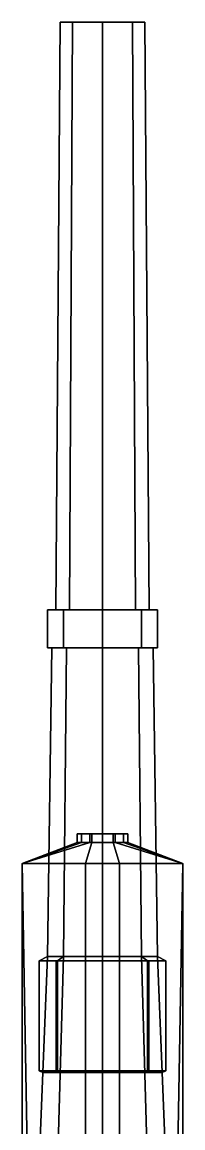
# Model space of a CAD drawing. Header units: millimetres. Extents: x -1.3 to 1.3, y -4.2 to 7.3.
# Drawn here: x -0.19 to 0.19, y 0.665 to 3.28 of the extents above; entities that cross this region are included whole.
import ezdxf

# ---------------------------------------------------------------- set-up
doc = ezdxf.new("R2010")
doc.units = ezdxf.units.MM
doc.layers.add('gun', color=1, linetype='Continuous')
doc.layers.add('sleeve', color=5, linetype='Continuous')

msp = doc.modelspace()

# ---------------------------------------------------------------- linework, layer by layer
at = {"layer": 'gun'}
for points in [[(-0.0707, 3.28, 1.5207), (-0.1, 3.28, 1.45), (-0.11, 1.89, 1.45), (-0.0778, 1.89, 1.5278)], [(-0.1, 3.28, 1.45), (-0.0707, 3.28, 1.3793), (-0.0778, 1.89, 1.3722), (-0.11, 1.89, 1.45)], [(0.0707, 3.28, 1.5207), (-0.1, 3.28, 1.45), (-0.0707, 3.28, 1.5207), (0, 3.28, 1.55)], [(0.1, 3.28, 1.45), (-0.0707, 3.28, 1.3793), (-0.1, 3.28, 1.45), (0.0707, 3.28, 1.5207)], [(0, 3.28, 1.55), (-0.0707, 3.28, 1.5207), (-0.0778, 1.89, 1.5278), (0, 1.89, 1.56)], [(-0.0707, 3.28, 1.3793), (0, 3.28, 1.35), (0, 1.89, 1.34), (-0.0778, 1.89, 1.3722)], [(0.0707, 3.28, 1.3793), (0, 3.28, 1.35), (-0.0707, 3.28, 1.3793), (0.1, 3.28, 1.45)], [(0.0707, 3.28, 1.5207), (0, 3.28, 1.55), (0, 1.89, 1.56), (0.0778, 1.89, 1.5278)], [(0, 3.28, 1.35), (0.0707, 3.28, 1.3793), (0.0778, 1.89, 1.3722), (0, 1.89, 1.34)], [(0.1, 3.28, 1.45), (0.0707, 3.28, 1.5207), (0.0778, 1.89, 1.5278), (0.11, 1.89, 1.45)], [(0.0707, 3.28, 1.3793), (0.1, 3.28, 1.45), (0.11, 1.89, 1.45), (0.0778, 1.89, 1.3722)], [(-0.0919, 1.89, 1.5419), (-0.13, 1.89, 1.45), (-0.13, 1.8, 1.45), (-0.0919, 1.8, 1.5419)], [(-0.13, 1.89, 1.45), (-0.0919, 1.89, 1.3581), (-0.0919, 1.8, 1.3581), (-0.13, 1.8, 1.45)], [(-0.0778, 1.89, 1.5278), (-0.11, 1.89, 1.45), (-0.13, 1.89, 1.45), (-0.0919, 1.89, 1.5419)], [(-0.11, 1.89, 1.45), (-0.0778, 1.89, 1.3722), (-0.0919, 1.89, 1.3581), (-0.13, 1.89, 1.45)], [(0, 1.89, 1.58), (-0.0919, 1.89, 1.5419), (-0.0919, 1.8, 1.5419), (0, 1.8, 1.58)], [(-0.0919, 1.89, 1.3581), (0, 1.89, 1.32), (0, 1.8, 1.32), (-0.0919, 1.8, 1.3581)], [(0, 1.89, 1.56), (-0.0778, 1.89, 1.5278), (-0.0919, 1.89, 1.5419), (0, 1.89, 1.58)], [(-0.0778, 1.89, 1.3722), (0, 1.89, 1.34), (0, 1.89, 1.32), (-0.0919, 1.89, 1.3581)], [(0.0919, 1.89, 1.5419), (0, 1.89, 1.58), (0, 1.8, 1.58), (0.0919, 1.8, 1.5419)], [(0, 1.89, 1.32), (0.0919, 1.89, 1.3581), (0.0919, 1.8, 1.3581), (0, 1.8, 1.32)], [(0, 1.89, 1.34), (0.0778, 1.89, 1.3722), (0.0919, 1.89, 1.3581), (0, 1.89, 1.32)], [(0.0778, 1.89, 1.5278), (0, 1.89, 1.56), (0, 1.89, 1.58), (0.0919, 1.89, 1.5419)], [(0.0778, 1.89, 1.3722), (0.11, 1.89, 1.45), (0.13, 1.89, 1.45), (0.0919, 1.89, 1.3581)], [(0.11, 1.89, 1.45), (0.0778, 1.89, 1.5278), (0.0919, 1.89, 1.5419), (0.13, 1.89, 1.45)], [(0.13, 1.89, 1.45), (0.0919, 1.89, 1.5419), (0.0919, 1.8, 1.5419), (0.13, 1.8, 1.45)], [(0.0919, 1.89, 1.3581), (0.13, 1.89, 1.45), (0.13, 1.8, 1.45), (0.0919, 1.8, 1.3581)], [(-0.0849, 1.8, 1.5349), (-0.12, 1.8, 1.45), (-0.13, 1.07, 1.45), (-0.0919, 1.07, 1.5419)], [(-0.12, 1.8, 1.45), (-0.0849, 1.8, 1.3651), (-0.0919, 1.07, 1.3581), (-0.13, 1.07, 1.45)], [(-0.0919, 1.8, 1.5419), (-0.13, 1.8, 1.45), (-0.12, 1.8, 1.45), (-0.0849, 1.8, 1.5349)], [(-0.13, 1.8, 1.45), (-0.0919, 1.8, 1.3581), (-0.0849, 1.8, 1.3651), (-0.12, 1.8, 1.45)], [(0, 1.8, 1.57), (-0.0849, 1.8, 1.5349), (-0.0919, 1.07, 1.5419), (0, 1.07, 1.58)], [(-0.0849, 1.8, 1.3651), (0, 1.8, 1.33), (0, 1.07, 1.32), (-0.0919, 1.07, 1.3581)], [(0, 1.8, 1.58), (-0.0919, 1.8, 1.5419), (-0.0849, 1.8, 1.5349), (0, 1.8, 1.57)], [(-0.0919, 1.8, 1.3581), (0, 1.8, 1.32), (0, 1.8, 1.33), (-0.0849, 1.8, 1.3651)], [(0.0849, 1.8, 1.5349), (0, 1.8, 1.57), (0, 1.07, 1.58), (0.0919, 1.07, 1.5419)], [(0, 1.8, 1.33), (0.0849, 1.8, 1.3651), (0.0919, 1.07, 1.3581), (0, 1.07, 1.32)], [(0, 1.8, 1.32), (0.0919, 1.8, 1.3581), (0.0849, 1.8, 1.3651), (0, 1.8, 1.33)], [(0.0919, 1.8, 1.5419), (0, 1.8, 1.58), (0, 1.8, 1.57), (0.0849, 1.8, 1.5349)], [(0.12, 1.8, 1.45), (0.0849, 1.8, 1.5349), (0.0919, 1.07, 1.5419), (0.13, 1.07, 1.45)], [(0.0849, 1.8, 1.3651), (0.12, 1.8, 1.45), (0.13, 1.07, 1.45), (0.0919, 1.07, 1.3581)], [(0.0919, 1.8, 1.3581), (0.13, 1.8, 1.45), (0.12, 1.8, 1.45), (0.0849, 1.8, 1.3651)], [(0.13, 1.8, 1.45), (0.0919, 1.8, 1.5419), (0.0849, 1.8, 1.5349), (0.12, 1.8, 1.45)], [(-0.0919, 1.07, 1.5419), (-0.13, 1.07, 1.45), (-0.17, 0.07, 1.45), (-0.1202, 0.07, 1.5702)], [(-0.13, 1.07, 1.45), (-0.0919, 1.07, 1.3581), (-0.1202, 0.07, 1.3298), (-0.17, 0.07, 1.45)], [(0, 1.07, 1.58), (-0.0919, 1.07, 1.5419), (-0.1202, 0.07, 1.5702), (0, 0.07, 1.62)], [(-0.0919, 1.07, 1.3581), (0, 1.07, 1.32), (0, 0.07, 1.28), (-0.1202, 0.07, 1.3298)], [(0.0919, 1.07, 1.5419), (0, 1.07, 1.58), (0, 0.07, 1.62), (0.1202, 0.07, 1.5702)], [(0, 1.07, 1.32), (0.0919, 1.07, 1.3581), (0.1202, 0.07, 1.3298), (0, 0.07, 1.28)], [(0.13, 1.07, 1.45), (0.0919, 1.07, 1.5419), (0.1202, 0.07, 1.5702), (0.17, 0.07, 1.45)], [(0.0919, 1.07, 1.3581), (0.13, 1.07, 1.45), (0.17, 0.07, 1.45), (0.1202, 0.07, 1.3298)]]:
    msp.add_3dface(points, dxfattribs=at)
at = {"layer": 'sleeve'}
for points in [[(-0.03, 1.36, 1.232), (-0.06, 1.36, 1.18), (-0.06, 1.34, 1.18), (-0.03, 1.34, 1.232)], [(-0.06, 1.36, 1.18), (-0.03, 1.36, 1.128), (-0.03, 1.34, 1.128), (-0.06, 1.34, 1.18)], [(-0.06, 1.36, 1.18), (0.06, 1.36, 1.18), (0.03, 1.36, 1.128), (-0.03, 1.36, 1.128)], [(-0.03, 1.36, 1.232), (0.03, 1.36, 1.232), (0.06, 1.36, 1.18), (-0.06, 1.36, 1.18)], [(-0.025, 1.36, 1.0833), (-0.05, 1.36, 1.04), (-0.05, 1.34, 1.04), (-0.025, 1.34, 1.0833)], [(-0.05, 1.36, 1.04), (-0.025, 1.36, 0.9967), (-0.025, 1.34, 0.9967), (-0.05, 1.34, 1.04)], [(-0.05, 1.36, 1.04), (0.05, 1.36, 1.04), (0.025, 1.36, 0.9967), (-0.025, 1.36, 0.9967)], [(-0.025, 1.36, 1.0833), (0.025, 1.36, 1.0833), (0.05, 1.36, 1.04), (-0.05, 1.36, 1.04)], [(0.03, 1.36, 1.232), (-0.03, 1.36, 1.232), (-0.03, 1.34, 1.232), (0.03, 1.34, 1.232)], [(-0.03, 1.36, 1.128), (0.03, 1.36, 1.128), (0.03, 1.34, 1.128), (-0.03, 1.34, 1.128)], [(0.025, 1.36, 1.0833), (-0.025, 1.36, 1.0833), (-0.025, 1.34, 1.0833), (0.025, 1.34, 1.0833)], [(-0.025, 1.36, 0.9967), (0.025, 1.36, 0.9967), (0.025, 1.34, 0.9967), (-0.025, 1.34, 0.9967)], [(0.05, 1.36, 1.04), (0.025, 1.36, 1.0833), (0.025, 1.34, 1.0833), (0.05, 1.34, 1.04)], [(0.025, 1.36, 0.9967), (0.05, 1.36, 1.04), (0.05, 1.34, 1.04), (0.025, 1.34, 0.9967)], [(0.06, 1.36, 1.18), (0.03, 1.36, 1.232), (0.03, 1.34, 1.232), (0.06, 1.34, 1.18)], [(0.03, 1.36, 1.128), (0.06, 1.36, 1.18), (0.06, 1.34, 1.18), (0.03, 1.34, 1.128)], [(0.03, 1.34, 1.232), (-0.03, 1.34, 1.232), (-0.19, 1.29, 1.26), (0.19, 1.29, 1.26)], [(-0.03, 1.34, 1.232), (-0.06, 1.34, 1.18), (-0.19, 1.29, 1.26)], [(-0.05, 1.34, 1.04), (-0.19, 1.29, 1.11), (-0.19, 1.29, 1.26), (-0.06, 1.34, 1.18)], [(-0.05, 1.34, 1.04), (-0.025, 1.34, 0.9967), (-0.04, 1.29, 0.97), (-0.19, 1.29, 1.11)], [(-0.025, 1.34, 1.0833), (-0.05, 1.34, 1.04), (-0.06, 1.34, 1.18), (-0.03, 1.34, 1.128)], [(-0.025, 1.34, 0.9967), (0.025, 1.34, 0.9967), (0.04, 1.29, 0.97), (-0.04, 1.29, 0.97)], [(0.025, 1.34, 1.0833), (-0.025, 1.34, 1.0833), (-0.03, 1.34, 1.128), (0.03, 1.34, 1.128)], [(0.05, 1.34, 1.04), (0.025, 1.34, 1.0833), (0.03, 1.34, 1.128), (0.06, 1.34, 1.18)], [(0.025, 1.34, 0.9967), (0.05, 1.34, 1.04), (0.19, 1.29, 1.11), (0.04, 1.29, 0.97)], [(0.06, 1.34, 1.18), (0.03, 1.34, 1.232), (0.19, 1.29, 1.26)], [(0.19, 1.29, 1.11), (0.05, 1.34, 1.04), (0.06, 1.34, 1.18), (0.19, 1.29, 1.26)], [(-0.19, 1.29, 1.11), (-0.19, -1.59, 1.11), (-0.19, -1.76, 1.26), (-0.19, 1.29, 1.26)], [(-0.19, 1.29, 1.26), (-0.16, -0.42, 1.26), (0.16, -0.42, 1.26), (0.19, 1.29, 1.26)], [(-0.04, 1.29, 0.97), (-0.04, -1.33, 0.97), (-0.19, -1.59, 1.11), (-0.19, 1.29, 1.11)], [(-0.19, 1.29, 1.26), (-0.19, -1.76, 1.26), (-0.16, -1.76, 1.26), (-0.16, -0.42, 1.26)], [(0.04, 1.29, 0.97), (0.04, 0.19, 0.97), (-0.04, 0.19, 0.97), (-0.04, 1.29, 0.97)], [(0.19, -1.59, 1.11), (0.04, -1.33, 0.97), (0.04, 1.29, 0.97), (0.19, 1.29, 1.11)], [(0.16, -0.42, 1.26), (0.16, -1.76, 1.26), (0.19, -1.76, 1.26), (0.19, 1.29, 1.26)], [(0.19, -1.76, 1.26), (0.19, -1.59, 1.11), (0.19, 1.29, 1.11), (0.19, 1.29, 1.26)], [(-0.1061, 1.06, 1.3439), (-0.15, 1.06, 1.45), (-0.13, 1.07, 1.45), (-0.0919, 1.07, 1.3581)], [(-0.15, 1.06, 1.45), (-0.1061, 1.06, 1.5561), (-0.0919, 1.07, 1.5419), (-0.13, 1.07, 1.45)], [(-0.1061, 1.06, 1.5561), (-0.15, 1.06, 1.45), (-0.15, 0.8, 1.45), (-0.1061, 0.8, 1.5561)], [(-0.15, 1.06, 1.45), (-0.1061, 1.06, 1.3439), (-0.1061, 0.8, 1.3439), (-0.15, 0.8, 1.45)], [(-0.1061, 1.06, 1.3439), (-0.11, 1.06, 1.26), (-0.11, 0.8, 1.26), (-0.1061, 0.8, 1.3439)], [(0, 1.06, 1.3), (-0.11, 1.06, 1.26), (-0.11, 1.06, 1.26), (-0.1061, 1.06, 1.3439)], [(0.11, 1.06, 1.26), (-0.11, 1.06, 1.26), (-0.11, 1.06, 1.26), (0, 1.06, 1.3)], [(0, 1.06, 1.3), (-0.1061, 1.06, 1.3439), (-0.0919, 1.07, 1.3581), (0, 1.07, 1.32)], [(-0.1061, 1.06, 1.5561), (0, 1.06, 1.6), (0, 1.07, 1.58), (-0.0919, 1.07, 1.5419)], [(0, 1.06, 1.6), (-0.1061, 1.06, 1.5561), (-0.1061, 0.8, 1.5561), (0, 0.8, 1.6)], [(0.1061, 1.06, 1.3439), (0, 1.06, 1.3), (0, 1.07, 1.32), (0.0919, 1.07, 1.3581)], [(0, 1.06, 1.6), (0.1061, 1.06, 1.5561), (0.0919, 1.07, 1.5419), (0, 1.07, 1.58)], [(0.1061, 1.06, 1.5561), (0, 1.06, 1.6), (0, 0.8, 1.6), (0.1061, 0.8, 1.5561)], [(0.11, 1.06, 1.26), (0, 1.06, 1.3), (0, 1.06, 1.3), (0.1061, 1.06, 1.3439)], [(0.15, 1.06, 1.45), (0.1061, 1.06, 1.3439), (0.0919, 1.07, 1.3581), (0.13, 1.07, 1.45)], [(0.1061, 1.06, 1.5561), (0.15, 1.06, 1.45), (0.13, 1.07, 1.45), (0.0919, 1.07, 1.5419)], [(0.15, 1.06, 1.45), (0.1061, 1.06, 1.5561), (0.1061, 0.8, 1.5561), (0.15, 0.8, 1.45)], [(0.11, 1.06, 1.26), (0.1061, 1.06, 1.3439), (0.1061, 0.8, 1.3439), (0.11, 0.8, 1.26)], [(0.1061, 1.06, 1.3439), (0.15, 1.06, 1.45), (0.15, 0.8, 1.45), (0.1061, 0.8, 1.3439)], [(-0.1061, 0.8, 1.5561), (-0.15, 0.8, 1.45), (-0.141, 0.7955, 1.45), (-0.0997, 0.7955, 1.5497)], [(-0.15, 0.8, 1.45), (-0.1061, 0.8, 1.3439), (-0.0997, 0.7955, 1.3503), (-0.141, 0.7955, 1.45)], [(-0.1061, 0.8, 1.3439), (-0.11, 0.8, 1.26), (-0.11, 0.8, 1.26), (0, 0.8, 1.3)], [(0, 0.8, 1.3), (-0.11, 0.8, 1.26), (-0.11, 0.8, 1.26), (0.11, 0.8, 1.26)], [(0, 0.8, 1.6), (-0.1061, 0.8, 1.5561), (-0.0997, 0.7955, 1.5497), (0, 0.7955, 1.591)], [(-0.1061, 0.8, 1.3439), (0, 0.8, 1.3), (0, 0.7955, 1.309), (-0.0997, 0.7955, 1.3503)], [(0.1061, 0.8, 1.5561), (0, 0.8, 1.6), (0, 0.7955, 1.591), (0.0997, 0.7955, 1.5497)], [(0, 0.8, 1.3), (0.1061, 0.8, 1.3439), (0.0997, 0.7955, 1.3503), (0, 0.7955, 1.309)], [(0.1061, 0.8, 1.3439), (0, 0.8, 1.3), (0, 0.8, 1.3), (0.11, 0.8, 1.26)], [(0.15, 0.8, 1.45), (0.1061, 0.8, 1.5561), (0.0997, 0.7955, 1.5497), (0.141, 0.7955, 1.45)], [(0.1061, 0.8, 1.3439), (0.15, 0.8, 1.45), (0.141, 0.7955, 1.45), (0.0997, 0.7955, 1.3503)]]:
    msp.add_3dface(points, dxfattribs=at)

doc.saveas('drawing.dxf')
